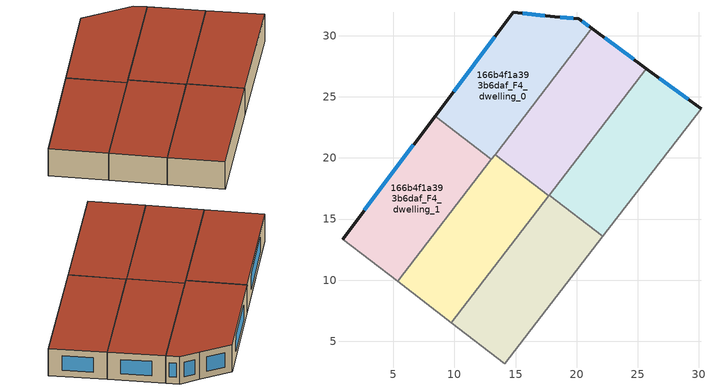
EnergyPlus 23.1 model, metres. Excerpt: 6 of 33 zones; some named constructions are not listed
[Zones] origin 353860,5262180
166b4f1a393b6daf_F4_dwelling_0
 floor to 166b4f1a393b6daf_F3_dwelling_0 (EU_floor_Construction): 20.19,31.37 21.25,30.59 13.03,19.89 8.43,23.43 14.81,31.9 18.2,31.56 z12
 wall outside (EU_wall_Construction): 21.25,30.59 20.19,31.37 18.2,31.56 14.81,31.9 8.43,23.43 z12:15
 wall to 166b4f1a393b6daf_F4_dwelling_1 (EU_wall_Construction): 8.43,23.43 13.03,19.89 z12:15
 wall to 166b4f1a393b6daf_F4_dwelling_2 (EU_wall_Construction): 13.32,20.27 21.25,30.59 z12:15
 wall to 166b4f1a393b6daf_F4_dwelling_3 (EU_wall_Construction): 13.03,19.89 13.32,20.27 z12:15
 window (EU_Window_Construction): 13.31,29.91 9.93,25.42 / 17.4,31.64 15.61,31.82 / 19.72,31.41 18.66,31.51 / 21,30.77 20.44,31.18 z12.7:14.3
 roof outside (EU_roof_Construction): 13.03,19.89 21.25,30.59 20.19,31.37 18.2,31.56 14.81,31.9 8.43,23.43 z15
166b4f1a393b6daf_F4_dwelling_1
 floor to 166b4f1a393b6daf_F3_dwelling_1 (EU_floor_Construction): 13.03,19.89 5.37,9.9 0.85,13.37 8.43,23.43 z12
 wall outside (EU_wall_Construction): 8.43,23.43 0.85,13.37 z12:15
 wall adiabatic (EU_wall_Construction): 0.85,13.37 5.37,9.9 z12:15
 wall to 166b4f1a393b6daf_F4_dwelling_3 (EU_wall_Construction): 5.37,9.9 13.03,19.89 z12:15
 window (EU_Window_Construction): 6.65,21.06 2.63,15.73 z12.7:14.3
 roof outside (EU_roof_Construction): 5.37,9.9 13.03,19.89 8.43,23.43 0.85,13.37 z15
166b4f1a393b6daf_F4_dwelling_2
 floor to 166b4f1a393b6daf_F3_dwelling_2 (EU_floor_Construction): 25.71,27.3 17.72,16.89 13.32,20.27 21.25,30.59 z12
 wall outside (EU_wall_Construction): 25.71,27.3 21.25,30.59 z12:15
 wall to 166b4f1a393b6daf_F4_dwelling_3 (EU_wall_Construction): 13.32,20.27 17.72,16.89 z12:15
 wall to 166b4f1a393b6daf_F4_dwelling_4 (EU_wall_Construction): 17.76,16.96 25.71,27.3 z12:15
 wall to 166b4f1a393b6daf_F4_dwelling_5 (EU_wall_Construction): 17.72,16.89 17.76,16.96 z12:15
 window (EU_Window_Construction): 24.66,28.08 22.29,29.82 z12.7:14.3
 roof outside (EU_roof_Construction): 17.72,16.89 25.71,27.3 21.25,30.59 13.32,20.27 z15
166b4f1a393b6daf_F4_dwelling_3
 floor to 166b4f1a393b6daf_F3_dwelling_3 (EU_floor_Construction): 17.72,16.89 9.76,6.53 5.37,9.9 13.32,20.27 z12
 wall adiabatic (EU_wall_Construction): 5.37,9.9 9.76,6.53 z12:15
 wall to 166b4f1a393b6daf_F4_dwelling_5 (EU_wall_Construction): 9.76,6.53 17.72,16.89 z12:15
 roof outside (EU_roof_Construction): 9.76,6.53 17.72,16.89 13.32,20.27 5.37,9.9 z15
166b4f1a393b6daf_F4_dwelling_4
 floor to 166b4f1a393b6daf_F3_dwelling_4 (EU_floor_Construction): 30.16,24.02 22.14,13.6 17.76,16.96 25.71,27.3 z12
 wall outside (EU_wall_Construction): 30.16,24.02 25.71,27.3 z12:15
 wall adiabatic (EU_wall_Construction): 22.14,13.6 30.16,24.02 z12:15
 wall to 166b4f1a393b6daf_F4_dwelling_5 (EU_wall_Construction): 17.76,16.96 22.14,13.6 z12:15
 window (EU_Window_Construction): 29.12,24.79 26.75,26.53 z12.7:14.3
 roof outside (EU_roof_Construction): 22.14,13.6 30.16,24.02 25.71,27.3 17.76,16.96 z15
166b4f1a393b6daf_F4_dwelling_5
 floor to 166b4f1a393b6daf_F3_dwelling_5 (EU_floor_Construction): 22.14,13.6 14.12,3.18 9.76,6.53 17.76,16.96 z12
 wall adiabatic (EU_wall_Construction): 9.76,6.53 14.12,3.18 22.14,13.6 z12:15
 roof outside (EU_roof_Construction): 14.12,3.18 22.14,13.6 17.76,16.96 9.76,6.53 z15
[HVACTEMPLATE:THERMOSTAT] Constant Heating Setpoint=20; Constant Cooling Setpoint=50
EU_HeatOnly_166b4f1a393b6daf_F0_dwelling_0; EU_HeatOnly_166b4f1a393b6daf_F0_dwelling_1; EU_HeatOnly_166b4f1a393b6daf_F0_dwelling_2; EU_HeatOnly_166b4f1a393b6daf_F0_dwelling_3; EU_HeatOnly_166b4f1a393b6daf_F0_dwelling_4; EU_HeatOnly_166b4f1a393b6daf_F0_dwelling_5; EU_HeatOnly_166b4f1a393b6daf_F0_dwelling_6; EU_HeatOnly_166b4f1a393b6daf_F1_dwelling_0; EU_HeatOnly_166b4f1a393b6daf_F1_dwelling_1; EU_HeatOnly_166b4f1a393b6daf_F1_dwelling_2; EU_HeatOnly_166b4f1a393b6daf_F1_dwelling_3; EU_HeatOnly_166b4f1a393b6daf_F1_dwelling_4; EU_HeatOnly_166b4f1a393b6daf_F1_dwelling_5; EU_HeatOnly_166b4f1a393b6daf_F1_dwelling_6; EU_HeatOnly_166b4f1a393b6daf_F2_dwelling_0; EU_HeatOnly_166b4f1a393b6daf_F2_dwelling_1; EU_HeatOnly_166b4f1a393b6daf_F2_dwelling_2; EU_HeatOnly_166b4f1a393b6daf_F2_dwelling_3; EU_HeatOnly_166b4f1a393b6daf_F2_dwelling_4; EU_HeatOnly_166b4f1a393b6daf_F2_dwelling_5; EU_HeatOnly_166b4f1a393b6daf_F2_dwelling_6; EU_HeatOnly_166b4f1a393b6daf_F3_dwelling_0; EU_HeatOnly_166b4f1a393b6daf_F3_dwelling_1; EU_HeatOnly_166b4f1a393b6daf_F3_dwelling_2; EU_HeatOnly_166b4f1a393b6daf_F3_dwelling_3; EU_HeatOnly_166b4f1a393b6daf_F3_dwelling_4; EU_HeatOnly_166b4f1a393b6daf_F3_dwelling_5; EU_HeatOnly_166b4f1a393b6daf_F4_dwelling_0; EU_HeatOnly_166b4f1a393b6daf_F4_dwelling_1; EU_HeatOnly_166b4f1a393b6daf_F4_dwelling_2; EU_HeatOnly_166b4f1a393b6daf_F4_dwelling_3; EU_HeatOnly_166b4f1a393b6daf_F4_dwelling_4; EU_HeatOnly_166b4f1a393b6daf_F4_dwelling_5
[SCHEDULE:CONSTANT]
Name | Hourly Value
EU_AlwaysOn | 1
EU_CoolingOff | 0
[SCHEDULE:FILE] Column Number=1; Rows to Skip at Top=0; Number of Hours of Data=8760; Column Separator=Comma; Interpolate to Timestep=No; Minutes per Item=60; Adjust Schedule for Daylight Savings=Yes
Name | File
EU_Step8_GainSchedule_166b4f1a393b6daf_F3_dwelling_2_f000 | ../../schedules/166b4f1a393b6daf/166b4f1a393b6daf_F3_dwelling_2_f000_gain.csv
EU_Step8_GainSchedule_166b4f1a393b6daf_F3_dwelling_3_f000 | ../../schedules/166b4f1a393b6daf/166b4f1a393b6daf_F3_dwelling_3_f000_gain.csv
EU_Step8_GainSchedule_166b4f1a393b6daf_F3_dwelling_4_f000 | ../../schedules/166b4f1a393b6daf/166b4f1a393b6daf_F3_dwelling_4_f000_gain.csv
EU_Step8_GainSchedule_166b4f1a393b6daf_F3_dwelling_5_f000 | ../../schedules/166b4f1a393b6daf/166b4f1a393b6daf_F3_dwelling_5_f000_gain.csv
EU_Step8_GainSchedule_166b4f1a393b6daf_F4_dwelling_0_f000 | ../../schedules/166b4f1a393b6daf/166b4f1a393b6daf_F4_dwelling_0_f000_gain.csv
EU_Step8_GainSchedule_166b4f1a393b6daf_F4_dwelling_1_f000 | ../../schedules/166b4f1a393b6daf/166b4f1a393b6daf_F4_dwelling_1_f000_gain.csv
EU_Step8_GainSchedule_166b4f1a393b6daf_F4_dwelling_2_f000 | ../../schedules/166b4f1a393b6daf/166b4f1a393b6daf_F4_dwelling_2_f000_gain.csv
EU_Step8_GainSchedule_166b4f1a393b6daf_F4_dwelling_3_f000 | ../../schedules/166b4f1a393b6daf/166b4f1a393b6daf_F4_dwelling_3_f000_gain.csv
EU_Step8_GainSchedule_166b4f1a393b6daf_F4_dwelling_4_f000 | ../../schedules/166b4f1a393b6daf/166b4f1a393b6daf_F4_dwelling_4_f000_gain.csv
EU_Step8_GainSchedule_166b4f1a393b6daf_F4_dwelling_5_f000 | ../../schedules/166b4f1a393b6daf/166b4f1a393b6daf_F4_dwelling_5_f000_gain.csv
